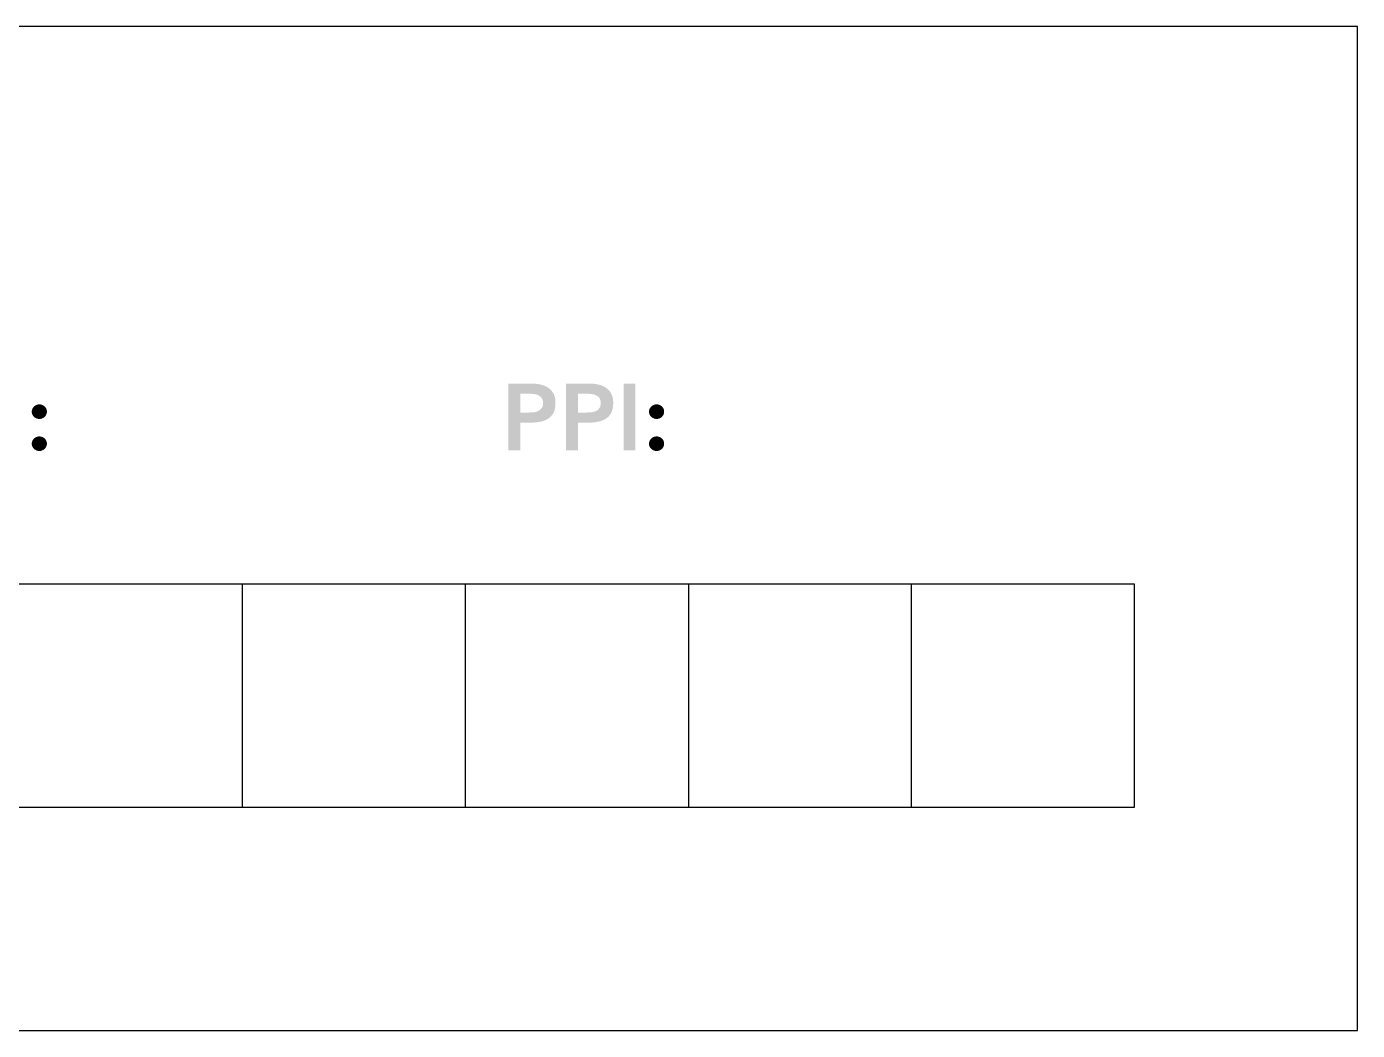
# Model space of a CAD drawing. Header units: millimetres. Extents: x -60 to 60, y -10 to 35.
# Drawn here: x 0.3 to 60, y -10 to 35 of the extents above; entities that cross this region are included whole.
import ezdxf

# ---------------------------------------------------------------- set-up
doc = ezdxf.new("R2010")
doc.units = ezdxf.units.MM
doc.header["$MEASUREMENT"] = 0
doc.layers.add('Default', color=178, linetype='Continuous', true_color=0x000000)

msp = doc.modelspace()

# ---------------------------------------------------------------- hatches: boundary and pattern name
at = {"layer": 'Default'}
h = msp.add_hatch(color=256, dxfattribs=at)
h.paths.add_polyline_path([(21.928, 19), (22.936, 19), (22.99, 18.999), (23.044, 18.997), (23.096, 18.994), (23.149, 18.989), (23.201, 18.983), (23.252, 18.976), (23.303, 18.968), (23.354, 18.958), (23.379, 18.952), (23.403, 18.946), (23.428, 18.94), (23.451, 18.933), (23.475, 18.926), (23.498, 18.918), (23.521, 18.91), (23.543, 18.901), (23.565, 18.892), (23.586, 18.882), (23.608, 18.872), (23.628, 18.862), (23.649, 18.851), (23.669, 18.84), (23.688, 18.828), (23.708, 18.816), (23.726, 18.803), (23.745, 18.79), (23.763, 18.776), (23.78, 18.762), (23.797, 18.747), (23.813, 18.731), (23.829, 18.716), (23.845, 18.699), (23.86, 18.682), (23.874, 18.665), (23.888, 18.647), (23.902, 18.628), (23.915, 18.609), (23.928, 18.59), (23.94, 18.569), (23.951, 18.549), (23.957, 18.538), (23.962, 18.527), (23.968, 18.517), (23.973, 18.506), (23.978, 18.494), (23.982, 18.483), (23.987, 18.472), (23.991, 18.46), (23.995, 18.448), (23.999, 18.436), (24.007, 18.412), (24.014, 18.386), (24.02, 18.361), (24.025, 18.334), (24.03, 18.307), (24.033, 18.28), (24.037, 18.251), (24.039, 18.222), (24.041, 18.193), (24.042, 18.162), (24.042, 18.131), (24.042, 18.096), (24.041, 18.062), (24.039, 18.029), (24.036, 17.996), (24.033, 17.965), (24.029, 17.934), (24.024, 17.904), (24.018, 17.875), (24.012, 17.847), (24.004, 17.82), (24, 17.806), (23.996, 17.793), (23.992, 17.78), (23.988, 17.767), (23.983, 17.755), (23.978, 17.743), (23.973, 17.731), (23.968, 17.719), (23.962, 17.707), (23.957, 17.696), (23.951, 17.685), (23.945, 17.674), (23.932, 17.652), (23.919, 17.632), (23.906, 17.611), (23.892, 17.592), (23.877, 17.573), (23.862, 17.554), (23.847, 17.537), (23.831, 17.52), (23.814, 17.503), (23.797, 17.487), (23.779, 17.472), (23.761, 17.457), (23.742, 17.443), (23.722, 17.43), (23.703, 17.417), (23.682, 17.405), (23.661, 17.393), (23.64, 17.382), (23.618, 17.371), (23.596, 17.361), (23.574, 17.351), (23.551, 17.342), (23.527, 17.333), (23.504, 17.325), (23.48, 17.317), (23.455, 17.309), (23.43, 17.303), (23.405, 17.296), (23.379, 17.29), (23.352, 17.285), (23.326, 17.28), (23.299, 17.275), (23.244, 17.267), (23.188, 17.261), (23.132, 17.255), (23.076, 17.25), (23.019, 17.246), (22.961, 17.244), (22.902, 17.242), (22.843, 17.242), (22.462, 17.242), (22.462, 16), (21.928, 16)], flags=0)
h.paths.add_polyline_path([(22.784, 17.699), (22.462, 17.699), (22.462, 18.542), (22.843, 18.542), (22.897, 18.542), (22.951, 18.539), (23.007, 18.535), (23.064, 18.53), (23.078, 18.528), (23.092, 18.526), (23.106, 18.524), (23.119, 18.521), (23.133, 18.519), (23.146, 18.516), (23.16, 18.512), (23.173, 18.509), (23.186, 18.505), (23.198, 18.501), (23.211, 18.497), (23.223, 18.493), (23.235, 18.488), (23.248, 18.483), (23.259, 18.478), (23.271, 18.472), (23.283, 18.467), (23.294, 18.461), (23.305, 18.454), (23.316, 18.448), (23.326, 18.441), (23.336, 18.434), (23.346, 18.426), (23.356, 18.418), (23.365, 18.41), (23.374, 18.402), (23.383, 18.393), (23.392, 18.384), (23.4, 18.375), (23.408, 18.365), (23.416, 18.356), (23.424, 18.345), (23.427, 18.34), (23.431, 18.335), (23.434, 18.329), (23.438, 18.324), (23.441, 18.318), (23.444, 18.312), (23.447, 18.306), (23.45, 18.3), (23.452, 18.294), (23.455, 18.288), (23.458, 18.282), (23.46, 18.275), (23.462, 18.269), (23.464, 18.262), (23.466, 18.255), (23.468, 18.248), (23.47, 18.241), (23.472, 18.234), (23.473, 18.227), (23.475, 18.22), (23.477, 18.205), (23.479, 18.189), (23.481, 18.173), (23.482, 18.157), (23.483, 18.14), (23.483, 18.123), (23.483, 18.104), (23.482, 18.086), (23.481, 18.068), (23.479, 18.051), (23.477, 18.034), (23.475, 18.026), (23.474, 18.018), (23.472, 18.01), (23.47, 18.002), (23.469, 17.995), (23.467, 17.987), (23.465, 17.98), (23.462, 17.973), (23.46, 17.966), (23.457, 17.959), (23.455, 17.952), (23.452, 17.945), (23.449, 17.939), (23.446, 17.932), (23.443, 17.926), (23.44, 17.92), (23.436, 17.914), (23.433, 17.908), (23.429, 17.902), (23.425, 17.896), (23.421, 17.891), (23.417, 17.886), (23.409, 17.875), (23.4, 17.865), (23.391, 17.855), (23.382, 17.846), (23.373, 17.837), (23.363, 17.828), (23.353, 17.82), (23.342, 17.811), (23.331, 17.804), (23.32, 17.796), (23.309, 17.789), (23.297, 17.782), (23.285, 17.776), (23.273, 17.77), (23.261, 17.764), (23.248, 17.758), (23.235, 17.753), (23.222, 17.748), (23.208, 17.744), (23.195, 17.739), (23.181, 17.735), (23.167, 17.731), (23.153, 17.728), (23.139, 17.725), (23.125, 17.722), (23.111, 17.719), (23.096, 17.716), (23.081, 17.714), (23.067, 17.712), (23.052, 17.71), (23.036, 17.709), (23.021, 17.708), (22.9, 17.701), (22.842, 17.7)], flags=0)
h = msp.add_hatch(color=256, dxfattribs=at)
h.paths.add_polyline_path([(24.517, 19), (25.525, 19), (25.579, 18.999), (25.633, 18.997), (25.685, 18.994), (25.738, 18.989), (25.79, 18.983), (25.841, 18.976), (25.892, 18.968), (25.943, 18.958), (25.968, 18.952), (25.992, 18.946), (26.017, 18.94), (26.04, 18.933), (26.064, 18.926), (26.087, 18.918), (26.11, 18.91), (26.132, 18.901), (26.154, 18.892), (26.175, 18.882), (26.197, 18.872), (26.217, 18.862), (26.238, 18.851), (26.258, 18.84), (26.277, 18.828), (26.297, 18.816), (26.315, 18.803), (26.334, 18.79), (26.352, 18.776), (26.369, 18.762), (26.386, 18.747), (26.402, 18.731), (26.418, 18.716), (26.434, 18.699), (26.449, 18.682), (26.463, 18.665), (26.477, 18.647), (26.491, 18.628), (26.504, 18.609), (26.517, 18.59), (26.529, 18.569), (26.54, 18.549), (26.546, 18.538), (26.551, 18.527), (26.557, 18.517), (26.562, 18.506), (26.566, 18.494), (26.571, 18.483), (26.576, 18.472), (26.58, 18.46), (26.584, 18.448), (26.588, 18.436), (26.596, 18.412), (26.603, 18.386), (26.609, 18.361), (26.614, 18.334), (26.619, 18.307), (26.622, 18.28), (26.626, 18.251), (26.628, 18.222), (26.63, 18.193), (26.631, 18.162), (26.631, 18.131), (26.631, 18.096), (26.63, 18.062), (26.628, 18.029), (26.625, 17.996), (26.622, 17.965), (26.618, 17.934), (26.613, 17.904), (26.607, 17.875), (26.601, 17.847), (26.593, 17.82), (26.589, 17.806), (26.585, 17.793), (26.581, 17.78), (26.577, 17.767), (26.572, 17.755), (26.567, 17.743), (26.562, 17.731), (26.557, 17.719), (26.551, 17.707), (26.546, 17.696), (26.54, 17.685), (26.534, 17.674), (26.521, 17.652), (26.508, 17.632), (26.495, 17.611), (26.481, 17.592), (26.466, 17.573), (26.451, 17.554), (26.436, 17.537), (26.419, 17.52), (26.403, 17.503), (26.386, 17.487), (26.368, 17.472), (26.35, 17.457), (26.331, 17.443), (26.311, 17.43), (26.292, 17.417), (26.271, 17.405), (26.25, 17.393), (26.229, 17.382), (26.207, 17.371), (26.185, 17.361), (26.163, 17.351), (26.14, 17.342), (26.116, 17.333), (26.093, 17.325), (26.069, 17.317), (26.044, 17.309), (26.019, 17.303), (25.994, 17.296), (25.968, 17.29), (25.941, 17.285), (25.915, 17.28), (25.888, 17.275), (25.833, 17.267), (25.777, 17.261), (25.721, 17.255), (25.665, 17.25), (25.607, 17.246), (25.55, 17.244), (25.491, 17.242), (25.432, 17.242), (25.051, 17.242), (25.051, 16), (24.517, 16)], flags=0)
h.paths.add_polyline_path([(25.373, 17.699), (25.051, 17.699), (25.051, 18.542), (25.432, 18.542), (25.486, 18.542), (25.54, 18.539), (25.596, 18.535), (25.653, 18.53), (25.667, 18.528), (25.681, 18.526), (25.695, 18.524), (25.708, 18.521), (25.722, 18.519), (25.735, 18.516), (25.749, 18.512), (25.762, 18.509), (25.775, 18.505), (25.787, 18.501), (25.8, 18.497), (25.812, 18.493), (25.824, 18.488), (25.837, 18.483), (25.848, 18.478), (25.86, 18.472), (25.872, 18.467), (25.883, 18.461), (25.894, 18.454), (25.905, 18.448), (25.915, 18.441), (25.925, 18.434), (25.935, 18.426), (25.945, 18.418), (25.954, 18.41), (25.963, 18.402), (25.972, 18.393), (25.981, 18.384), (25.989, 18.375), (25.997, 18.365), (26.005, 18.356), (26.013, 18.345), (26.016, 18.34), (26.02, 18.335), (26.023, 18.329), (26.027, 18.324), (26.03, 18.318), (26.033, 18.312), (26.036, 18.306), (26.039, 18.3), (26.041, 18.294), (26.044, 18.288), (26.046, 18.282), (26.049, 18.275), (26.051, 18.269), (26.053, 18.262), (26.055, 18.255), (26.057, 18.248), (26.059, 18.241), (26.061, 18.234), (26.062, 18.227), (26.064, 18.22), (26.066, 18.205), (26.068, 18.189), (26.07, 18.173), (26.071, 18.157), (26.072, 18.14), (26.072, 18.123), (26.072, 18.104), (26.071, 18.086), (26.07, 18.068), (26.068, 18.051), (26.066, 18.034), (26.064, 18.026), (26.063, 18.018), (26.061, 18.01), (26.059, 18.002), (26.058, 17.995), (26.056, 17.987), (26.053, 17.98), (26.051, 17.973), (26.049, 17.966), (26.046, 17.959), (26.044, 17.952), (26.041, 17.945), (26.038, 17.939), (26.035, 17.932), (26.032, 17.926), (26.029, 17.92), (26.025, 17.914), (26.022, 17.908), (26.018, 17.902), (26.014, 17.896), (26.01, 17.891), (26.006, 17.886), (25.998, 17.875), (25.989, 17.865), (25.98, 17.855), (25.971, 17.846), (25.962, 17.837), (25.952, 17.828), (25.942, 17.82), (25.931, 17.811), (25.92, 17.804), (25.909, 17.796), (25.898, 17.789), (25.886, 17.782), (25.874, 17.776), (25.862, 17.77), (25.85, 17.764), (25.837, 17.758), (25.824, 17.753), (25.811, 17.748), (25.797, 17.744), (25.784, 17.739), (25.77, 17.735), (25.756, 17.731), (25.742, 17.728), (25.728, 17.725), (25.714, 17.722), (25.7, 17.719), (25.685, 17.716), (25.67, 17.714), (25.656, 17.712), (25.641, 17.71), (25.625, 17.709), (25.61, 17.708), (25.489, 17.701), (25.431, 17.7)], flags=0)
for points in [[(27.093, 19), (27.627, 19), (27.627, 16), (27.093, 16)], [(0.559, 17.733), (0.559, 17.741), (0.56, 17.75), (0.56, 17.758), (0.561, 17.766), (0.562, 17.774), (0.563, 17.783), (0.564, 17.791), (0.566, 17.798), (0.567, 17.806), (0.569, 17.814), (0.571, 17.822), (0.573, 17.829), (0.576, 17.837), (0.578, 17.844), (0.581, 17.852), (0.584, 17.859), (0.587, 17.866), (0.591, 17.874), (0.594, 17.881), (0.598, 17.888), (0.602, 17.895), (0.606, 17.901), (0.611, 17.908), (0.615, 17.915), (0.62, 17.922), (0.625, 17.928), (0.63, 17.935), (0.636, 17.941), (0.641, 17.947), (0.647, 17.954), (0.653, 17.96), (0.659, 17.966), (0.665, 17.972), (0.672, 17.978), (0.678, 17.984), (0.684, 17.989), (0.691, 17.994), (0.698, 17.999), (0.704, 18.004), (0.711, 18.009), (0.718, 18.013), (0.725, 18.017), (0.732, 18.022), (0.739, 18.025), (0.746, 18.029), (0.754, 18.033), (0.761, 18.036), (0.769, 18.039), (0.776, 18.042), (0.784, 18.045), (0.791, 18.047), (0.799, 18.05), (0.807, 18.052), (0.815, 18.054), (0.823, 18.056), (0.831, 18.057), (0.839, 18.059), (0.847, 18.06), (0.856, 18.061), (0.864, 18.062), (0.872, 18.063), (0.881, 18.063), (0.89, 18.063), (0.898, 18.064), (0.907, 18.063), (0.915, 18.063), (0.923, 18.063), (0.932, 18.062), (0.94, 18.061), (0.948, 18.06), (0.956, 18.059), (0.964, 18.058), (0.972, 18.056), (0.98, 18.054), (0.988, 18.053), (0.995, 18.05), (1.003, 18.048), (1.01, 18.046), (1.018, 18.043), (1.025, 18.04), (1.033, 18.037), (1.04, 18.034), (1.047, 18.031), (1.055, 18.027), (1.062, 18.023), (1.069, 18.019), (1.076, 18.015), (1.083, 18.011), (1.089, 18.007), (1.096, 18.002), (1.103, 17.997), (1.11, 17.992), (1.116, 17.987), (1.123, 17.982), (1.129, 17.976), (1.136, 17.97), (1.142, 17.964), (1.148, 17.959), (1.154, 17.952), (1.159, 17.946), (1.165, 17.94), (1.17, 17.934), (1.175, 17.928), (1.18, 17.921), (1.185, 17.915), (1.189, 17.908), (1.193, 17.901), (1.198, 17.894), (1.201, 17.888), (1.205, 17.881), (1.209, 17.874), (1.212, 17.867), (1.215, 17.859), (1.218, 17.852), (1.221, 17.845), (1.223, 17.837), (1.225, 17.83), (1.227, 17.822), (1.229, 17.814), (1.231, 17.807), (1.232, 17.799), (1.234, 17.791), (1.235, 17.783), (1.236, 17.775), (1.236, 17.767), (1.237, 17.758), (1.237, 17.75), (1.237, 17.742), (1.237, 17.733), (1.237, 17.725), (1.236, 17.716), (1.236, 17.708), (1.235, 17.7), (1.234, 17.692), (1.233, 17.684), (1.231, 17.676), (1.229, 17.668), (1.228, 17.661), (1.226, 17.653), (1.223, 17.645), (1.221, 17.638), (1.218, 17.63), (1.215, 17.623), (1.212, 17.615), (1.209, 17.608), (1.206, 17.601), (1.202, 17.594), (1.198, 17.587), (1.194, 17.58), (1.19, 17.573), (1.186, 17.566), (1.181, 17.56), (1.177, 17.553), (1.172, 17.546), (1.166, 17.54), (1.161, 17.533), (1.156, 17.527), (1.15, 17.521), (1.144, 17.515), (1.138, 17.508), (1.131, 17.502), (1.125, 17.497), (1.119, 17.491), (1.112, 17.486), (1.106, 17.48), (1.099, 17.475), (1.092, 17.471), (1.085, 17.466), (1.079, 17.461), (1.072, 17.457), (1.064, 17.453), (1.057, 17.449), (1.05, 17.445), (1.043, 17.442), (1.036, 17.439), (1.028, 17.435), (1.021, 17.432), (1.013, 17.43), (1.005, 17.427), (0.998, 17.425), (0.99, 17.423), (0.982, 17.421), (0.974, 17.419), (0.966, 17.417), (0.958, 17.416), (0.949, 17.414), (0.941, 17.413), (0.933, 17.413), (0.924, 17.412), (0.916, 17.411), (0.907, 17.411), (0.898, 17.411), (0.89, 17.411), (0.881, 17.411), (0.873, 17.412), (0.865, 17.413), (0.857, 17.413), (0.848, 17.415), (0.84, 17.416), (0.832, 17.417), (0.824, 17.419), (0.816, 17.421), (0.808, 17.423), (0.8, 17.425), (0.792, 17.428), (0.785, 17.43), (0.777, 17.433), (0.769, 17.436), (0.761, 17.44), (0.754, 17.443), (0.747, 17.447), (0.739, 17.45), (0.732, 17.454), (0.725, 17.458), (0.718, 17.462), (0.711, 17.466), (0.705, 17.47), (0.698, 17.475), (0.692, 17.479), (0.685, 17.484), (0.679, 17.489), (0.673, 17.494), (0.667, 17.499), (0.661, 17.504), (0.655, 17.51), (0.65, 17.515), (0.644, 17.521), (0.639, 17.526), (0.634, 17.532), (0.629, 17.538), (0.624, 17.545), (0.619, 17.551), (0.615, 17.557), (0.61, 17.564), (0.606, 17.571), (0.602, 17.577), (0.598, 17.584), (0.594, 17.591), (0.59, 17.599), (0.587, 17.606), (0.584, 17.613), (0.58, 17.621), (0.578, 17.628), (0.575, 17.636), (0.572, 17.644), (0.57, 17.652), (0.568, 17.659), (0.566, 17.667), (0.565, 17.675), (0.563, 17.683), (0.562, 17.692), (0.561, 17.7), (0.56, 17.708), (0.56, 17.716), (0.559, 17.725)], [(28.237, 17.733), (28.237, 17.741), (28.238, 17.75), (28.238, 17.758), (28.239, 17.766), (28.24, 17.774), (28.241, 17.783), (28.242, 17.791), (28.244, 17.798), (28.245, 17.806), (28.247, 17.814), (28.249, 17.822), (28.251, 17.829), (28.254, 17.837), (28.256, 17.844), (28.259, 17.852), (28.262, 17.859), (28.265, 17.866), (28.269, 17.874), (28.272, 17.881), (28.276, 17.888), (28.28, 17.895), (28.284, 17.901), (28.289, 17.908), (28.293, 17.915), (28.298, 17.922), (28.303, 17.928), (28.308, 17.935), (28.314, 17.941), (28.319, 17.947), (28.325, 17.954), (28.331, 17.96), (28.337, 17.966), (28.343, 17.972), (28.349, 17.978), (28.356, 17.984), (28.362, 17.989), (28.369, 17.994), (28.376, 17.999), (28.382, 18.004), (28.389, 18.009), (28.396, 18.013), (28.403, 18.017), (28.41, 18.022), (28.417, 18.025), (28.424, 18.029), (28.432, 18.033), (28.439, 18.036), (28.447, 18.039), (28.454, 18.042), (28.462, 18.045), (28.469, 18.047), (28.477, 18.05), (28.485, 18.052), (28.493, 18.054), (28.501, 18.056), (28.509, 18.057), (28.517, 18.059), (28.525, 18.06), (28.534, 18.061), (28.542, 18.062), (28.55, 18.063), (28.559, 18.063), (28.568, 18.063), (28.576, 18.064), (28.585, 18.063), (28.593, 18.063), (28.601, 18.063), (28.61, 18.062), (28.618, 18.061), (28.626, 18.06), (28.634, 18.059), (28.642, 18.058), (28.65, 18.056), (28.658, 18.054), (28.665, 18.053), (28.673, 18.05), (28.681, 18.048), (28.688, 18.046), (28.696, 18.043), (28.703, 18.04), (28.711, 18.037), (28.718, 18.034), (28.725, 18.031), (28.733, 18.027), (28.74, 18.023), (28.747, 18.019), (28.754, 18.015), (28.761, 18.011), (28.767, 18.007), (28.774, 18.002), (28.781, 17.997), (28.788, 17.992), (28.794, 17.987), (28.801, 17.982), (28.807, 17.976), (28.814, 17.97), (28.82, 17.964), (28.826, 17.959), (28.832, 17.952), (28.837, 17.946), (28.843, 17.94), (28.848, 17.934), (28.853, 17.928), (28.858, 17.921), (28.863, 17.915), (28.867, 17.908), (28.871, 17.901), (28.876, 17.894), (28.879, 17.888), (28.883, 17.881), (28.887, 17.874), (28.89, 17.867), (28.893, 17.859), (28.896, 17.852), (28.898, 17.845), (28.901, 17.837), (28.903, 17.83), (28.905, 17.822), (28.907, 17.814), (28.909, 17.807), (28.91, 17.799), (28.912, 17.791), (28.913, 17.783), (28.914, 17.775), (28.914, 17.767), (28.915, 17.758), (28.915, 17.75), (28.915, 17.742), (28.915, 17.733), (28.915, 17.725), (28.914, 17.716), (28.914, 17.708), (28.913, 17.7), (28.912, 17.692), (28.91, 17.684), (28.909, 17.676), (28.907, 17.668), (28.906, 17.661), (28.903, 17.653), (28.901, 17.645), (28.899, 17.638), (28.896, 17.63), (28.893, 17.623), (28.89, 17.615), (28.887, 17.608), (28.884, 17.601), (28.88, 17.594), (28.876, 17.587), (28.872, 17.58), (28.868, 17.573), (28.864, 17.566), (28.859, 17.56), (28.854, 17.553), (28.85, 17.546), (28.844, 17.54), (28.839, 17.533), (28.833, 17.527), (28.828, 17.521), (28.822, 17.515), (28.816, 17.508), (28.809, 17.502), (28.803, 17.497), (28.797, 17.491), (28.79, 17.486), (28.784, 17.48), (28.777, 17.475), (28.77, 17.471), (28.763, 17.466), (28.756, 17.461), (28.75, 17.457), (28.742, 17.453), (28.735, 17.449), (28.728, 17.445), (28.721, 17.442), (28.713, 17.439), (28.706, 17.435), (28.699, 17.432), (28.691, 17.43), (28.683, 17.427), (28.675, 17.425), (28.668, 17.423), (28.66, 17.421), (28.652, 17.419), (28.644, 17.417), (28.636, 17.416), (28.627, 17.414), (28.619, 17.413), (28.611, 17.413), (28.602, 17.412), (28.594, 17.411), (28.585, 17.411), (28.576, 17.411), (28.568, 17.411), (28.559, 17.411), (28.551, 17.412), (28.543, 17.413), (28.535, 17.413), (28.526, 17.415), (28.518, 17.416), (28.51, 17.417), (28.502, 17.419), (28.494, 17.421), (28.486, 17.423), (28.478, 17.425), (28.47, 17.428), (28.462, 17.43), (28.455, 17.433), (28.447, 17.436), (28.439, 17.44), (28.432, 17.443), (28.425, 17.447), (28.417, 17.45), (28.41, 17.454), (28.403, 17.458), (28.396, 17.462), (28.389, 17.466), (28.383, 17.47), (28.376, 17.475), (28.37, 17.479), (28.363, 17.484), (28.357, 17.489), (28.351, 17.494), (28.345, 17.499), (28.339, 17.504), (28.333, 17.51), (28.328, 17.515), (28.322, 17.521), (28.317, 17.526), (28.312, 17.532), (28.307, 17.538), (28.302, 17.545), (28.297, 17.551), (28.293, 17.557), (28.288, 17.564), (28.284, 17.571), (28.28, 17.577), (28.276, 17.584), (28.272, 17.591), (28.268, 17.599), (28.265, 17.606), (28.261, 17.613), (28.258, 17.621), (28.255, 17.628), (28.253, 17.636), (28.25, 17.644), (28.248, 17.652), (28.246, 17.659), (28.244, 17.667), (28.243, 17.675), (28.241, 17.683), (28.24, 17.692), (28.239, 17.7), (28.238, 17.708), (28.238, 17.716), (28.237, 17.725)], [(0.559, 16.297), (0.559, 16.305), (0.56, 16.313), (0.56, 16.322), (0.561, 16.33), (0.562, 16.338), (0.563, 16.346), (0.564, 16.354), (0.566, 16.362), (0.567, 16.37), (0.569, 16.378), (0.571, 16.385), (0.573, 16.393), (0.576, 16.4), (0.578, 16.408), (0.581, 16.415), (0.584, 16.423), (0.587, 16.43), (0.591, 16.437), (0.594, 16.444), (0.598, 16.451), (0.602, 16.458), (0.606, 16.465), (0.611, 16.472), (0.615, 16.479), (0.62, 16.485), (0.625, 16.492), (0.63, 16.498), (0.636, 16.505), (0.641, 16.511), (0.647, 16.517), (0.653, 16.524), (0.659, 16.53), (0.665, 16.536), (0.672, 16.541), (0.678, 16.547), (0.684, 16.553), (0.691, 16.558), (0.698, 16.563), (0.704, 16.568), (0.711, 16.572), (0.718, 16.577), (0.725, 16.581), (0.732, 16.585), (0.739, 16.589), (0.746, 16.593), (0.754, 16.596), (0.761, 16.6), (0.769, 16.603), (0.776, 16.606), (0.784, 16.608), (0.791, 16.611), (0.799, 16.613), (0.807, 16.616), (0.815, 16.618), (0.823, 16.619), (0.831, 16.621), (0.839, 16.622), (0.847, 16.624), (0.856, 16.625), (0.864, 16.626), (0.872, 16.626), (0.881, 16.627), (0.89, 16.627), (0.898, 16.627), (0.907, 16.627), (0.915, 16.627), (0.923, 16.626), (0.932, 16.626), (0.94, 16.625), (0.948, 16.624), (0.956, 16.623), (0.964, 16.621), (0.972, 16.62), (0.98, 16.618), (0.988, 16.616), (0.995, 16.614), (1.003, 16.612), (1.01, 16.609), (1.018, 16.607), (1.025, 16.604), (1.033, 16.601), (1.04, 16.598), (1.047, 16.594), (1.055, 16.591), (1.062, 16.587), (1.069, 16.583), (1.076, 16.579), (1.083, 16.575), (1.089, 16.57), (1.096, 16.566), (1.103, 16.561), (1.11, 16.556), (1.116, 16.551), (1.123, 16.545), (1.129, 16.54), (1.136, 16.534), (1.142, 16.528), (1.148, 16.522), (1.154, 16.516), (1.159, 16.51), (1.165, 16.504), (1.17, 16.497), (1.175, 16.491), (1.18, 16.485), (1.185, 16.478), (1.189, 16.471), (1.193, 16.465), (1.198, 16.458), (1.201, 16.451), (1.205, 16.444), (1.209, 16.437), (1.212, 16.43), (1.215, 16.423), (1.218, 16.416), (1.221, 16.408), (1.223, 16.401), (1.225, 16.393), (1.227, 16.386), (1.229, 16.378), (1.231, 16.37), (1.232, 16.362), (1.234, 16.354), (1.235, 16.346), (1.236, 16.338), (1.236, 16.33), (1.237, 16.322), (1.237, 16.314), (1.237, 16.305), (1.237, 16.297), (1.237, 16.288), (1.236, 16.28), (1.236, 16.272), (1.235, 16.264), (1.234, 16.256), (1.233, 16.248), (1.231, 16.24), (1.229, 16.232), (1.228, 16.224), (1.226, 16.216), (1.223, 16.209), (1.221, 16.201), (1.218, 16.194), (1.215, 16.186), (1.212, 16.179), (1.209, 16.172), (1.206, 16.165), (1.202, 16.158), (1.198, 16.15), (1.194, 16.144), (1.19, 16.137), (1.186, 16.13), (1.181, 16.123), (1.177, 16.116), (1.172, 16.11), (1.166, 16.103), (1.161, 16.097), (1.156, 16.091), (1.15, 16.084), (1.144, 16.078), (1.138, 16.072), (1.131, 16.066), (1.125, 16.06), (1.119, 16.055), (1.112, 16.049), (1.106, 16.044), (1.099, 16.039), (1.092, 16.034), (1.085, 16.029), (1.079, 16.025), (1.072, 16.021), (1.064, 16.017), (1.057, 16.013), (1.05, 16.009), (1.043, 16.005), (1.036, 16.002), (1.028, 15.999), (1.021, 15.996), (1.013, 15.993), (1.005, 15.991), (0.998, 15.988), (0.99, 15.986), (0.982, 15.984), (0.974, 15.982), (0.966, 15.981), (0.958, 15.979), (0.949, 15.978), (0.941, 15.977), (0.933, 15.976), (0.924, 15.975), (0.916, 15.975), (0.907, 15.975), (0.898, 15.975), (0.89, 15.975), (0.881, 15.975), (0.873, 15.975), (0.865, 15.976), (0.857, 15.977), (0.848, 15.978), (0.84, 15.979), (0.832, 15.981), (0.824, 15.983), (0.816, 15.985), (0.808, 15.987), (0.8, 15.989), (0.792, 15.991), (0.785, 15.994), (0.777, 15.997), (0.769, 16), (0.761, 16.003), (0.754, 16.007), (0.747, 16.01), (0.739, 16.014), (0.732, 16.018), (0.725, 16.021), (0.718, 16.025), (0.711, 16.03), (0.705, 16.034), (0.698, 16.038), (0.692, 16.043), (0.685, 16.048), (0.679, 16.053), (0.673, 16.057), (0.667, 16.063), (0.661, 16.068), (0.655, 16.073), (0.65, 16.079), (0.644, 16.084), (0.639, 16.09), (0.634, 16.096), (0.629, 16.102), (0.624, 16.108), (0.619, 16.114), (0.615, 16.121), (0.61, 16.127), (0.606, 16.134), (0.602, 16.141), (0.598, 16.148), (0.594, 16.155), (0.59, 16.162), (0.587, 16.169), (0.584, 16.177), (0.58, 16.184), (0.578, 16.192), (0.575, 16.2), (0.572, 16.207), (0.57, 16.215), (0.568, 16.223), (0.566, 16.231), (0.565, 16.239), (0.563, 16.247), (0.562, 16.255), (0.561, 16.263), (0.56, 16.271), (0.56, 16.28), (0.559, 16.288)], [(28.237, 16.297), (28.237, 16.305), (28.238, 16.313), (28.238, 16.322), (28.239, 16.33), (28.24, 16.338), (28.241, 16.346), (28.242, 16.354), (28.244, 16.362), (28.245, 16.37), (28.247, 16.378), (28.249, 16.385), (28.251, 16.393), (28.254, 16.4), (28.256, 16.408), (28.259, 16.415), (28.262, 16.423), (28.265, 16.43), (28.269, 16.437), (28.272, 16.444), (28.276, 16.451), (28.28, 16.458), (28.284, 16.465), (28.289, 16.472), (28.293, 16.479), (28.298, 16.485), (28.303, 16.492), (28.308, 16.498), (28.314, 16.505), (28.319, 16.511), (28.325, 16.517), (28.331, 16.524), (28.337, 16.53), (28.343, 16.536), (28.349, 16.541), (28.356, 16.547), (28.362, 16.553), (28.369, 16.558), (28.376, 16.563), (28.382, 16.568), (28.389, 16.572), (28.396, 16.577), (28.403, 16.581), (28.41, 16.585), (28.417, 16.589), (28.424, 16.593), (28.432, 16.596), (28.439, 16.6), (28.447, 16.603), (28.454, 16.606), (28.462, 16.608), (28.469, 16.611), (28.477, 16.613), (28.485, 16.616), (28.493, 16.618), (28.501, 16.619), (28.509, 16.621), (28.517, 16.622), (28.525, 16.624), (28.534, 16.625), (28.542, 16.626), (28.55, 16.626), (28.559, 16.627), (28.568, 16.627), (28.576, 16.627), (28.585, 16.627), (28.593, 16.627), (28.601, 16.626), (28.61, 16.626), (28.618, 16.625), (28.626, 16.624), (28.634, 16.623), (28.642, 16.621), (28.65, 16.62), (28.658, 16.618), (28.665, 16.616), (28.673, 16.614), (28.681, 16.612), (28.688, 16.609), (28.696, 16.607), (28.703, 16.604), (28.711, 16.601), (28.718, 16.598), (28.725, 16.594), (28.733, 16.591), (28.74, 16.587), (28.747, 16.583), (28.754, 16.579), (28.761, 16.575), (28.767, 16.57), (28.774, 16.566), (28.781, 16.561), (28.788, 16.556), (28.794, 16.551), (28.801, 16.545), (28.807, 16.54), (28.814, 16.534), (28.82, 16.528), (28.826, 16.522), (28.832, 16.516), (28.837, 16.51), (28.843, 16.504), (28.848, 16.497), (28.853, 16.491), (28.858, 16.485), (28.863, 16.478), (28.867, 16.471), (28.871, 16.465), (28.876, 16.458), (28.879, 16.451), (28.883, 16.444), (28.887, 16.437), (28.89, 16.43), (28.893, 16.423), (28.896, 16.416), (28.898, 16.408), (28.901, 16.401), (28.903, 16.393), (28.905, 16.386), (28.907, 16.378), (28.909, 16.37), (28.91, 16.362), (28.912, 16.354), (28.913, 16.346), (28.914, 16.338), (28.914, 16.33), (28.915, 16.322), (28.915, 16.314), (28.915, 16.305), (28.915, 16.297), (28.915, 16.288), (28.914, 16.28), (28.914, 16.272), (28.913, 16.264), (28.912, 16.256), (28.91, 16.248), (28.909, 16.24), (28.907, 16.232), (28.906, 16.224), (28.903, 16.216), (28.901, 16.209), (28.899, 16.201), (28.896, 16.194), (28.893, 16.186), (28.89, 16.179), (28.887, 16.172), (28.884, 16.165), (28.88, 16.158), (28.876, 16.15), (28.872, 16.144), (28.868, 16.137), (28.864, 16.13), (28.859, 16.123), (28.854, 16.116), (28.85, 16.11), (28.844, 16.103), (28.839, 16.097), (28.833, 16.091), (28.828, 16.084), (28.822, 16.078), (28.816, 16.072), (28.809, 16.066), (28.803, 16.06), (28.797, 16.055), (28.79, 16.049), (28.784, 16.044), (28.777, 16.039), (28.77, 16.034), (28.763, 16.029), (28.756, 16.025), (28.75, 16.021), (28.742, 16.017), (28.735, 16.013), (28.728, 16.009), (28.721, 16.005), (28.713, 16.002), (28.706, 15.999), (28.699, 15.996), (28.691, 15.993), (28.683, 15.991), (28.675, 15.988), (28.668, 15.986), (28.66, 15.984), (28.652, 15.982), (28.644, 15.981), (28.636, 15.979), (28.627, 15.978), (28.619, 15.977), (28.611, 15.976), (28.602, 15.975), (28.594, 15.975), (28.585, 15.975), (28.576, 15.975), (28.568, 15.975), (28.559, 15.975), (28.551, 15.975), (28.543, 15.976), (28.535, 15.977), (28.526, 15.978), (28.518, 15.979), (28.51, 15.981), (28.502, 15.983), (28.494, 15.985), (28.486, 15.987), (28.478, 15.989), (28.47, 15.991), (28.462, 15.994), (28.455, 15.997), (28.447, 16), (28.439, 16.003), (28.432, 16.007), (28.425, 16.01), (28.417, 16.014), (28.41, 16.018), (28.403, 16.021), (28.396, 16.025), (28.389, 16.03), (28.383, 16.034), (28.376, 16.038), (28.37, 16.043), (28.363, 16.048), (28.357, 16.053), (28.351, 16.057), (28.345, 16.063), (28.339, 16.068), (28.333, 16.073), (28.328, 16.079), (28.322, 16.084), (28.317, 16.09), (28.312, 16.096), (28.307, 16.102), (28.302, 16.108), (28.297, 16.114), (28.293, 16.121), (28.288, 16.127), (28.284, 16.134), (28.28, 16.141), (28.276, 16.148), (28.272, 16.155), (28.268, 16.162), (28.265, 16.169), (28.261, 16.177), (28.258, 16.184), (28.255, 16.192), (28.253, 16.2), (28.25, 16.207), (28.248, 16.215), (28.246, 16.223), (28.244, 16.231), (28.243, 16.239), (28.241, 16.247), (28.24, 16.255), (28.239, 16.263), (28.238, 16.271), (28.238, 16.28), (28.237, 16.288)]]:
    msp.add_hatch(color=256, dxfattribs=at).paths.add_polyline_path(points, flags=0)

# ---------------------------------------------------------------- linework, layer by layer
for points in [[(-60, -10), (60, -10), (60, 35), (-60, 35)], [(-50, 0), (50, 0), (50, 10), (-50, 10)]]:
    msp.add_lwpolyline(points, close=True, dxfattribs=at)
for points in [[(10, 10), (10, 0)], [(20, 10), (20, 0)], [(30, 10), (30, 0)], [(40, 0), (40, 10)]]:
    msp.add_lwpolyline(points, dxfattribs=at)

doc.saveas('drawing.dxf')
